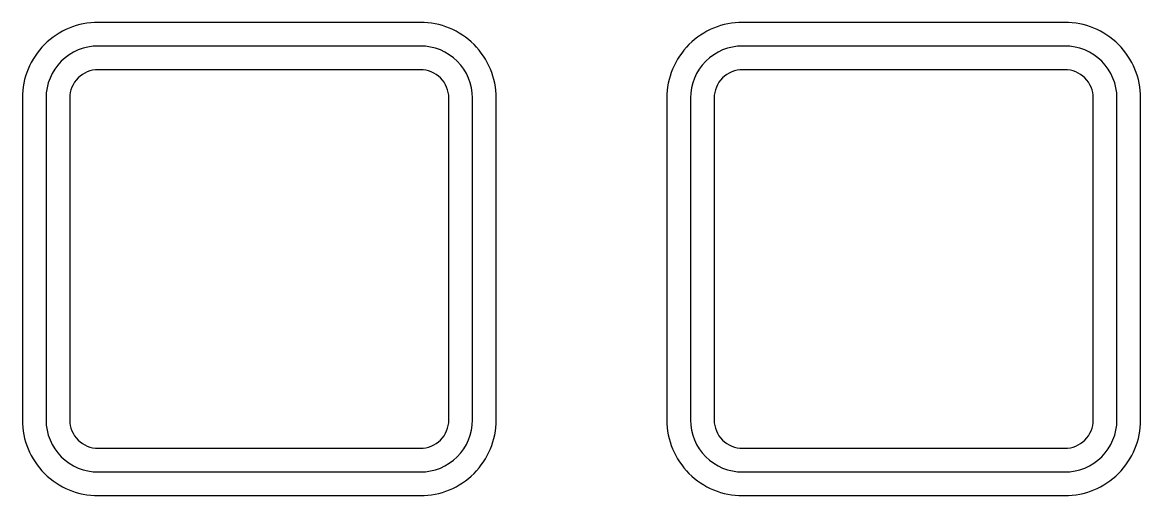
# Model space of a CAD drawing. Header units: millimetres. Extents: x 0 to 118, y 0 to 50.
import ezdxf

# ---------------------------------------------------------------- set-up
doc = ezdxf.new("R2010")
doc.units = ezdxf.units.MM
for name, color, linetype in [('cavidade 16mm', 6, 'Continuous'), ('contorno externo 20mm', 2, 'Continuous'), ('rebaixo externo 2mm', 1, 'Continuous'), ('rebaixo interno 2mm', 4, 'Continuous')]:
    doc.layers.add(name, color=color, linetype=linetype)

msp = doc.modelspace()

# ---------------------------------------------------------------- linework, layer by layer
at = {"layer": 'cavidade 16mm'}
for points in [[(8, 5), (42, 5, 0.414214), (45, 8), (45, 42, 0.414214), (42, 45), (8, 45, 0.414214), (5, 42), (5, 8, 0.414214)], [(76, 5), (110, 5, 0.414214), (113, 8), (113, 42, 0.414214), (110, 45), (76, 45, 0.414214), (73, 42), (73, 8, 0.414214)]]:
    msp.add_lwpolyline(points, format="xyb", close=True, dxfattribs=at)
at = {"layer": 'contorno externo 20mm'}
for points in [[(8, 0), (42, 0, 0.414214), (50, 8), (50, 42, 0.414214), (42, 50), (8, 50, 0.414214), (0, 42), (0, 8, 0.414214)], [(76, 0), (110, 0, 0.414214), (118, 8), (118, 42, 0.414214), (110, 50), (76, 50, 0.414214), (68, 42), (68, 8, 0.414214)]]:
    msp.add_lwpolyline(points, format="xyb", close=True, dxfattribs=at)
at = {"layer": 'rebaixo externo 2mm'}
msp.add_lwpolyline([(76, 2.5), (110, 2.5, 0.414214), (115.5, 8), (115.5, 42, 0.414214), (110, 47.5), (76, 47.5, 0.414214), (70.5, 42), (70.5, 8, 0.414214)], format="xyb", close=True, dxfattribs=at)
at = {"layer": 'rebaixo interno 2mm'}
msp.add_lwpolyline([(8, 2.5), (42, 2.5, 0.414214), (47.5, 8), (47.5, 42, 0.414214), (42, 47.5), (8, 47.5, 0.414214), (2.5, 42), (2.5, 8, 0.414214)], format="xyb", close=True, dxfattribs=at)

doc.saveas('drawing.dxf')
